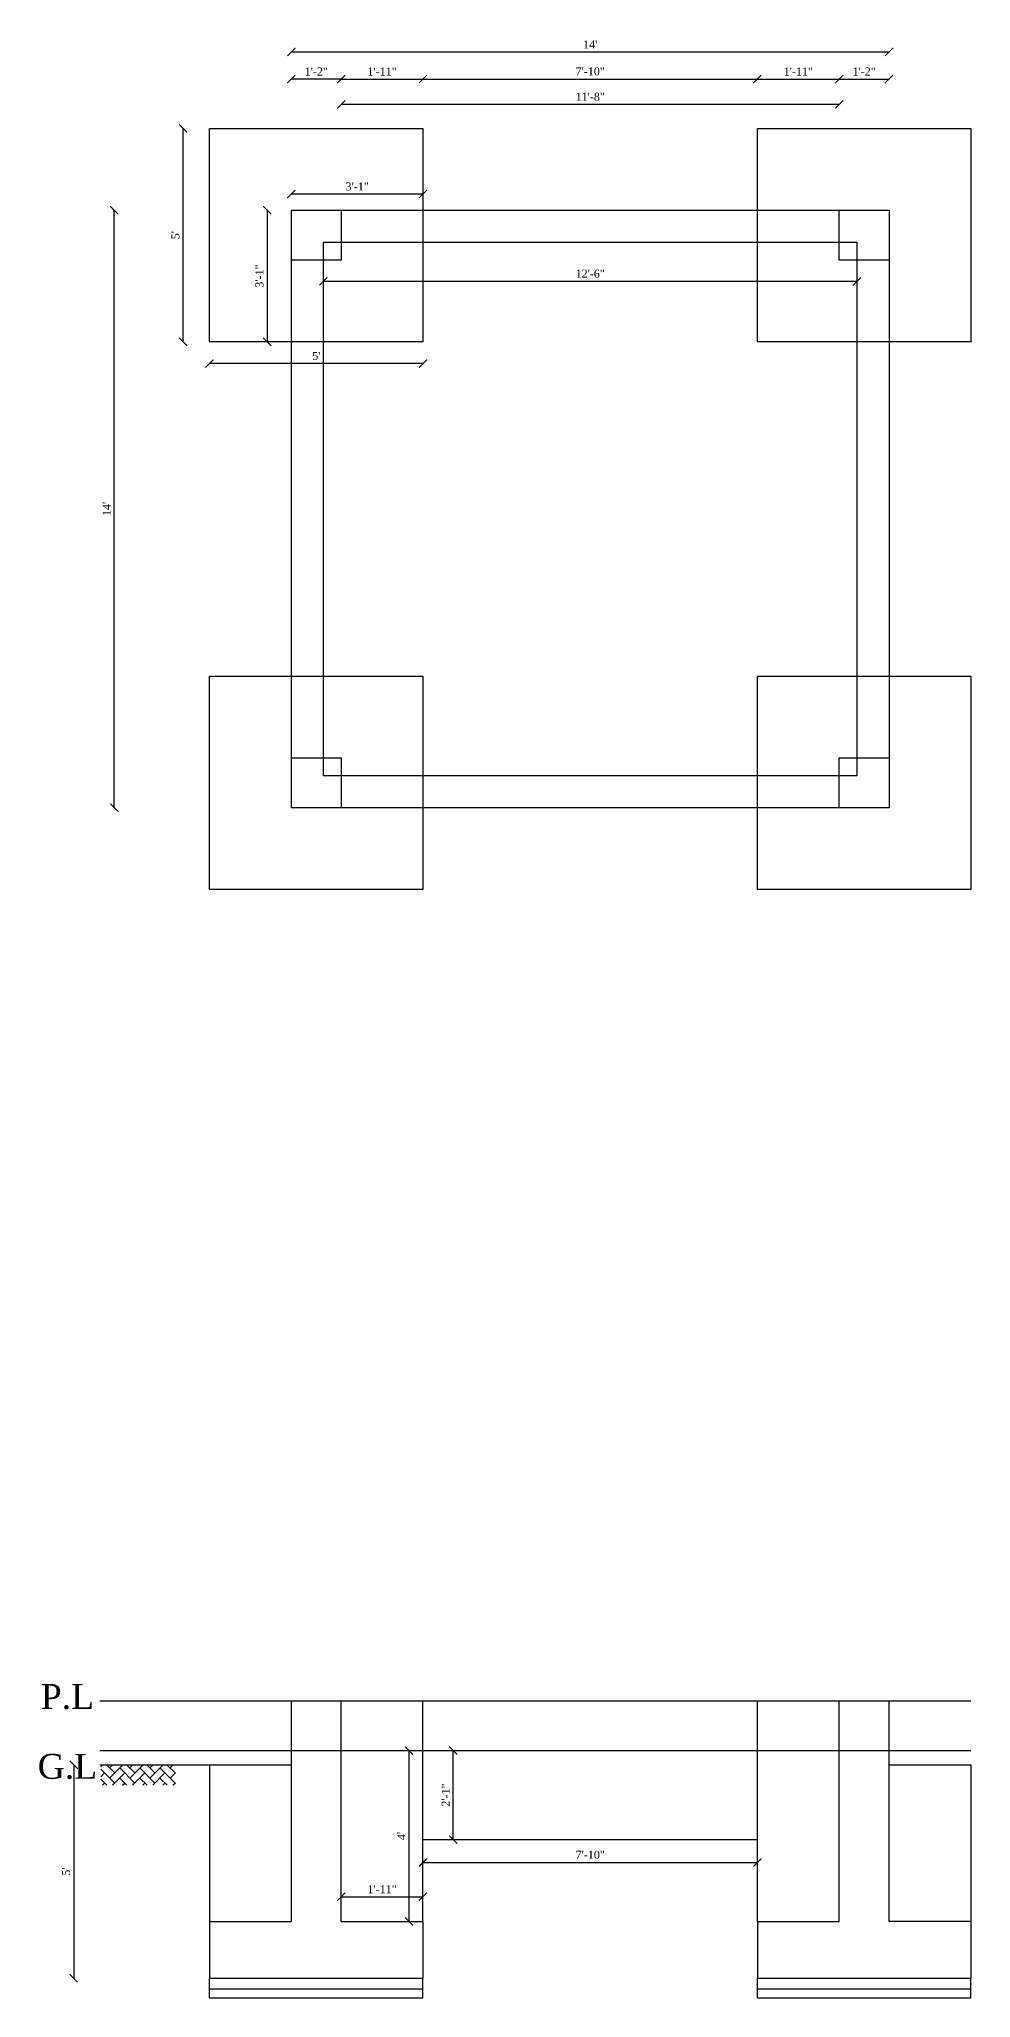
# Model space of a CAD drawing. Header units: inches. Extents: x 58262 to 64574, y -5508 to -3260.
# Drawn here: x 63947 to 64209, y -4942 to -4391 of the extents above; entities that cross this region are included whole.
import ezdxf

# ---------------------------------------------------------------- set-up
doc = ezdxf.new("R2010")
doc.units = ezdxf.units.IN
doc.header["$MEASUREMENT"] = 0
doc.layers.add('ELEVATION', color=6, linetype='Continuous', lineweight=30)
doc.styles.get("Standard").update_dxf_attribs({"font": 'times.ttf'})
doc.dimstyles.get("Standard").update_dxf_attribs({"dimtxt": 2.25, "dimasz": 2.25, "dimexe": 0.18, "dimexo": 0.0625, "dimgap": 1, "dimtad": 1, "dimdec": 1, "dimzin": 0, "dimdsep": 46, "dimlunit": 4, "dimtxsty": 'Standard', "dimblk": 'ARCHTICK', "dimcen": 0.09, "dimse1": 1, "dimse2": 1, "dimadec": 0, "dimazin": 0, "dimtfac": 1, "dimtdec": 1, "dimtofl": 0, "dimtmove": 0, "dimatfit": 3, "dimldrblk": 'ARCHTICK', "dimfxl": 1, "dimtolj": 1, "dimtzin": 0, "dimarcsym": 0})

# ---------------------------------------------------------------- blocks, each defined once
blk = doc.blocks.new('_ArchTick')
at = {"color": 0, "linetype": 'ByBlock', "const_width": 0.15}
blk.add_lwpolyline([(-0.5, -0.5), (0.5, 0.5)], dxfattribs=at)
blk = doc.blocks.new('*D829')
at = {"layer": 'Defpoints', "color": 0, "transparency": 16777216}
for p in [(64148.81, -4402.22), (64054.81, -4439.11), (64148.81, -4439.11)]:
    blk.add_point(p, dxfattribs=at)
at = {"layer": 'ELEVATION', "color": 0, "lineweight": -2, "transparency": 16777216}
blk.add_line((64054.81, -4402.22), (64148.81, -4402.22), dxfattribs=at)
at = {"layer": 'ELEVATION', "color": 0, "lineweight": -2, "transparency": 16777216, "xscale": 2.25, "yscale": 2.25, "zscale": 2.25, "rotation": 180}
blk.add_blockref('_ArchTick', (64054.81, -4402.22), dxfattribs=at)
at = {"layer": 'ELEVATION', "color": 0, "lineweight": -2, "transparency": 16777216, "xscale": 2.25, "yscale": 2.25, "zscale": 2.25}
blk.add_blockref('_ArchTick', (64148.81, -4402.22), dxfattribs=at)
at = {"layer": 'ELEVATION', "color": 0, "transparency": 16777216, "insert": (64101.81, -4400.07), "char_height": 2.25, "attachment_point": 5}
blk.add_mtext('\\A1;7\'-10"', dxfattribs=at)
blk = doc.blocks.new('*D830')
at = {"layer": 'Defpoints', "color": 0, "transparency": 16777216}
for p in [(64054.81, -4402.22), (64031.81, -4439.11), (64054.81, -4439.11)]:
    blk.add_point(p, dxfattribs=at)
at = {"layer": 'ELEVATION', "color": 0, "lineweight": -2, "transparency": 16777216}
blk.add_line((64031.81, -4402.22), (64054.81, -4402.22), dxfattribs=at)
at = {"layer": 'ELEVATION', "color": 0, "lineweight": -2, "transparency": 16777216, "xscale": 2.25, "yscale": 2.25, "zscale": 2.25, "rotation": 180}
blk.add_blockref('_ArchTick', (64031.81, -4402.22), dxfattribs=at)
at = {"layer": 'ELEVATION', "color": 0, "lineweight": -2, "transparency": 16777216, "xscale": 2.25, "yscale": 2.25, "zscale": 2.25}
blk.add_blockref('_ArchTick', (64054.81, -4402.22), dxfattribs=at)
at = {"layer": 'ELEVATION', "color": 0, "transparency": 16777216, "insert": (64043.31, -4400.09), "char_height": 2.25, "attachment_point": 5}
blk.add_mtext('\\A1;1\'-11"', dxfattribs=at)
blk = doc.blocks.new('*D828')
at = {"layer": 'Defpoints', "color": 0, "transparency": 16777216}
for p in [(64031.81, -4409.33), (64031.81, -4453.11), (64171.81, -4453.11)]:
    blk.add_point(p, dxfattribs=at)
at = {"layer": 'ELEVATION', "color": 0, "lineweight": -2, "transparency": 16777216}
blk.add_line((64171.81, -4409.33), (64031.81, -4409.33), dxfattribs=at)
at = {"layer": 'ELEVATION', "color": 0, "lineweight": -2, "transparency": 16777216, "xscale": 2.25, "yscale": 2.25, "zscale": 2.25, "rotation": 180}
blk.add_blockref('_ArchTick', (64031.81, -4409.33), dxfattribs=at)
at = {"layer": 'ELEVATION', "color": 0, "lineweight": -2, "transparency": 16777216, "xscale": 2.25, "yscale": 2.25, "zscale": 2.25}
blk.add_blockref('_ArchTick', (64171.81, -4409.33), dxfattribs=at)
at = {"layer": 'ELEVATION', "color": 0, "transparency": 16777216, "insert": (64101.81, -4407.19), "char_height": 2.25, "attachment_point": 5}
blk.add_mtext('\\A1;11\'-8"', dxfattribs=at)
blk = doc.blocks.new('*D831')
at = {"layer": 'Defpoints', "color": 0, "transparency": 16777216}
for p in [(64185.81, -4394.6), (64017.81, -4453.11), (64185.81, -4453.11)]:
    blk.add_point(p, dxfattribs=at)
at = {"layer": 'ELEVATION', "color": 0, "lineweight": -2, "transparency": 16777216}
blk.add_line((64017.81, -4394.6), (64185.81, -4394.6), dxfattribs=at)
at = {"layer": 'ELEVATION', "color": 0, "lineweight": -2, "transparency": 16777216, "xscale": 2.25, "yscale": 2.25, "zscale": 2.25, "rotation": 180}
blk.add_blockref('_ArchTick', (64017.81, -4394.6), dxfattribs=at)
at = {"layer": 'ELEVATION', "color": 0, "lineweight": -2, "transparency": 16777216, "xscale": 2.25, "yscale": 2.25, "zscale": 2.25}
blk.add_blockref('_ArchTick', (64185.81, -4394.6), dxfattribs=at)
at = {"layer": 'ELEVATION', "color": 0, "transparency": 16777216, "insert": (64101.81, -4392.47), "char_height": 2.25, "attachment_point": 5}
blk.add_mtext("\\A1;14'", dxfattribs=at)
blk = doc.blocks.new('*D832')
at = {"layer": 'Defpoints', "color": 0, "transparency": 16777216}
for p in [(63968.04, -4439.11), (64017.81, -4439.11), (64017.81, -4607.11)]:
    blk.add_point(p, dxfattribs=at)
at = {"layer": 'ELEVATION', "color": 0, "lineweight": -2, "transparency": 16777216}
blk.add_line((63968.04, -4607.11), (63968.04, -4439.11), dxfattribs=at)
at = {"layer": 'ELEVATION', "color": 0, "lineweight": -2, "transparency": 16777216, "xscale": 2.25, "yscale": 2.25, "zscale": 2.25}
for p, rotation in [((63968.04, -4439.11), 90), ((63968.04, -4607.11), 270)]:
    blk.add_blockref('_ArchTick', p, dxfattribs=dict(at, rotation=rotation))
at = {"layer": 'ELEVATION', "color": 0, "transparency": 16777216, "insert": (63965.92, -4523.11), "char_height": 2.25, "attachment_point": 5, "rotation": 90}
blk.add_mtext("\\A1;14'", dxfattribs=at)
blk = doc.blocks.new('*D833')
at = {"layer": 'Defpoints', "color": 0, "transparency": 16777216}
for p in [(63994.81, -4476.11), (64054.81, -4476.11), (63994.81, -4482.22)]:
    blk.add_point(p, dxfattribs=at)
at = {"layer": 'ELEVATION', "color": 0, "lineweight": -2, "transparency": 16777216}
blk.add_line((64054.81, -4482.22), (63994.81, -4482.22), dxfattribs=at)
at = {"layer": 'ELEVATION', "color": 0, "lineweight": -2, "transparency": 16777216, "xscale": 2.25, "yscale": 2.25, "zscale": 2.25, "rotation": 180}
blk.add_blockref('_ArchTick', (63994.81, -4482.22), dxfattribs=at)
at = {"layer": 'ELEVATION', "color": 0, "lineweight": -2, "transparency": 16777216, "xscale": 2.25, "yscale": 2.25, "zscale": 2.25}
blk.add_blockref('_ArchTick', (64054.81, -4482.22), dxfattribs=at)
at = {"layer": 'ELEVATION', "color": 0, "transparency": 16777216, "insert": (64024.81, -4480.08), "char_height": 2.25, "attachment_point": 5}
blk.add_mtext("\\A1;5'", dxfattribs=at)
blk = doc.blocks.new('*D834')
at = {"layer": 'Defpoints', "color": 0, "transparency": 16777216}
for p in [(63987.37, -4416.11), (63994.81, -4416.11), (63994.81, -4476.11)]:
    blk.add_point(p, dxfattribs=at)
at = {"layer": 'ELEVATION', "color": 0, "lineweight": -2, "transparency": 16777216}
blk.add_line((63987.37, -4476.11), (63987.37, -4416.11), dxfattribs=at)
at = {"layer": 'ELEVATION', "color": 0, "lineweight": -2, "transparency": 16777216, "xscale": 2.25, "yscale": 2.25, "zscale": 2.25}
for p, rotation in [((63987.37, -4416.11), 90), ((63987.37, -4476.11), 270)]:
    blk.add_blockref('_ArchTick', p, dxfattribs=dict(at, rotation=rotation))
at = {"layer": 'ELEVATION', "color": 0, "transparency": 16777216, "insert": (63985.23, -4446.11), "char_height": 2.25, "attachment_point": 5, "rotation": 90}
blk.add_mtext("\\A1;5'", dxfattribs=at)
blk = doc.blocks.new('*D835')
at = {"layer": 'Defpoints', "color": 0, "transparency": 16777216}
for p in [(64017.81, -4402.22), (64017.81, -4439.11), (64031.81, -4439.11)]:
    blk.add_point(p, dxfattribs=at)
at = {"layer": 'ELEVATION', "color": 0, "lineweight": -2, "transparency": 16777216}
blk.add_line((64031.81, -4402.22), (64017.81, -4402.22), dxfattribs=at)
at = {"layer": 'ELEVATION', "color": 0, "lineweight": -2, "transparency": 16777216, "xscale": 2.25, "yscale": 2.25, "zscale": 2.25, "rotation": 180}
blk.add_blockref('_ArchTick', (64017.81, -4402.22), dxfattribs=at)
at = {"layer": 'ELEVATION', "color": 0, "lineweight": -2, "transparency": 16777216, "xscale": 2.25, "yscale": 2.25, "zscale": 2.25}
blk.add_blockref('_ArchTick', (64031.81, -4402.22), dxfattribs=at)
at = {"layer": 'ELEVATION', "color": 0, "transparency": 16777216, "insert": (64024.81, -4400.09), "char_height": 2.25, "attachment_point": 5}
blk.add_mtext('\\A1;1\'-2"', dxfattribs=at)
blk = doc.blocks.new('*D836')
at = {"layer": 'Defpoints', "color": 0, "transparency": 16777216}
for p in [(64171.81, -4402.22), (64148.81, -4439.11), (64171.81, -4439.11)]:
    blk.add_point(p, dxfattribs=at)
at = {"layer": 'ELEVATION', "color": 0, "lineweight": -2, "transparency": 16777216}
blk.add_line((64148.81, -4402.22), (64171.81, -4402.22), dxfattribs=at)
at = {"layer": 'ELEVATION', "color": 0, "lineweight": -2, "transparency": 16777216, "xscale": 2.25, "yscale": 2.25, "zscale": 2.25, "rotation": 180}
blk.add_blockref('_ArchTick', (64148.81, -4402.22), dxfattribs=at)
at = {"layer": 'ELEVATION', "color": 0, "lineweight": -2, "transparency": 16777216, "xscale": 2.25, "yscale": 2.25, "zscale": 2.25}
blk.add_blockref('_ArchTick', (64171.81, -4402.22), dxfattribs=at)
at = {"layer": 'ELEVATION', "color": 0, "transparency": 16777216, "insert": (64160.31, -4400.09), "char_height": 2.25, "attachment_point": 5}
blk.add_mtext('\\A1;1\'-11"', dxfattribs=at)
blk = doc.blocks.new('*D837')
at = {"layer": 'Defpoints', "color": 0, "transparency": 16777216}
for p in [(64185.81, -4402.22), (64171.81, -4439.11), (64185.81, -4439.11)]:
    blk.add_point(p, dxfattribs=at)
at = {"layer": 'ELEVATION', "color": 0, "lineweight": -2, "transparency": 16777216}
blk.add_line((64171.81, -4402.22), (64185.81, -4402.22), dxfattribs=at)
at = {"layer": 'ELEVATION', "color": 0, "lineweight": -2, "transparency": 16777216, "xscale": 2.25, "yscale": 2.25, "zscale": 2.25, "rotation": 180}
blk.add_blockref('_ArchTick', (64171.81, -4402.22), dxfattribs=at)
at = {"layer": 'ELEVATION', "color": 0, "lineweight": -2, "transparency": 16777216, "xscale": 2.25, "yscale": 2.25, "zscale": 2.25}
blk.add_blockref('_ArchTick', (64185.81, -4402.22), dxfattribs=at)
at = {"layer": 'ELEVATION', "color": 0, "transparency": 16777216, "insert": (64178.81, -4400.09), "char_height": 2.25, "attachment_point": 5}
blk.add_mtext('\\A1;1\'-2"', dxfattribs=at)
blk = doc.blocks.new('*D838')
at = {"layer": 'Defpoints', "color": 0, "transparency": 16777216}
for p in [(63963.98, -4876.24), (63956.63, -4936.24), (63994.81, -4936.24)]:
    blk.add_point(p, dxfattribs=at)
at = {"layer": 'ELEVATION', "color": 0, "lineweight": -2, "transparency": 16777216}
blk.add_line((63956.63, -4876.24), (63956.63, -4936.24), dxfattribs=at)
at = {"layer": 'ELEVATION', "color": 0, "lineweight": -2, "transparency": 16777216, "xscale": 2.25, "yscale": 2.25, "zscale": 2.25}
for p, rotation in [((63956.63, -4876.24), 90), ((63956.63, -4936.24), 270)]:
    blk.add_blockref('_ArchTick', p, dxfattribs=dict(at, rotation=rotation))
at = {"layer": 'ELEVATION', "color": 0, "transparency": 16777216, "insert": (63954.48, -4906.24), "char_height": 2.25, "attachment_point": 5, "rotation": 90}
blk.add_mtext("\\A1;5'", dxfattribs=at)
blk = doc.blocks.new('*D839')
at = {"layer": 'Defpoints', "color": 0, "transparency": 16777216}
for p in [(64054.81, -4872.24), (64063.32, -4872.24), (64054.81, -4897.24)]:
    blk.add_point(p, dxfattribs=at)
at = {"layer": 'ELEVATION', "color": 0, "lineweight": -2, "transparency": 16777216}
blk.add_line((64063.32, -4897.24), (64063.32, -4872.24), dxfattribs=at)
at = {"layer": 'ELEVATION', "color": 0, "lineweight": -2, "transparency": 16777216, "xscale": 2.25, "yscale": 2.25, "zscale": 2.25}
for p, rotation in [((64063.32, -4872.24), 90), ((64063.32, -4897.24), 270)]:
    blk.add_blockref('_ArchTick', p, dxfattribs=dict(at, rotation=rotation))
at = {"layer": 'ELEVATION', "color": 0, "transparency": 16777216, "insert": (64061.2, -4884.74), "char_height": 2.25, "attachment_point": 5, "rotation": 90}
blk.add_mtext('\\A1;2\'-1"', dxfattribs=at)
blk = doc.blocks.new('*D840')
at = {"layer": 'Defpoints', "color": 0, "transparency": 16777216}
for p in [(64050.89, -4872.24), (64054.81, -4872.24), (64054.81, -4920.24)]:
    blk.add_point(p, dxfattribs=at)
at = {"layer": 'ELEVATION', "color": 0, "lineweight": -2, "transparency": 16777216}
blk.add_line((64050.89, -4920.24), (64050.89, -4872.24), dxfattribs=at)
at = {"layer": 'ELEVATION', "color": 0, "lineweight": -2, "transparency": 16777216, "xscale": 2.25, "yscale": 2.25, "zscale": 2.25}
for p, rotation in [((64050.89, -4872.24), 90), ((64050.89, -4920.24), 270)]:
    blk.add_blockref('_ArchTick', p, dxfattribs=dict(at, rotation=rotation))
at = {"layer": 'ELEVATION', "color": 0, "transparency": 16777216, "insert": (64048.76, -4896.24), "char_height": 2.25, "attachment_point": 5, "rotation": 90}
blk.add_mtext("\\A1;4'", dxfattribs=at)
blk = doc.blocks.new('*D841')
at = {"layer": 'Defpoints', "color": 0, "transparency": 16777216}
for p in [(64054.81, -4897.24), (64148.81, -4897.24), (64148.81, -4903.7)]:
    blk.add_point(p, dxfattribs=at)
at = {"layer": 'ELEVATION', "color": 0, "lineweight": -2, "transparency": 16777216}
blk.add_line((64054.81, -4903.7), (64148.81, -4903.7), dxfattribs=at)
at = {"layer": 'ELEVATION', "color": 0, "lineweight": -2, "transparency": 16777216, "xscale": 2.25, "yscale": 2.25, "zscale": 2.25, "rotation": 180}
blk.add_blockref('_ArchTick', (64054.81, -4903.7), dxfattribs=at)
at = {"layer": 'ELEVATION', "color": 0, "lineweight": -2, "transparency": 16777216, "xscale": 2.25, "yscale": 2.25, "zscale": 2.25}
blk.add_blockref('_ArchTick', (64148.81, -4903.7), dxfattribs=at)
at = {"layer": 'ELEVATION', "color": 0, "transparency": 16777216, "insert": (64101.81, -4901.55), "char_height": 2.25, "attachment_point": 5}
blk.add_mtext('\\A1;7\'-10"', dxfattribs=at)
blk = doc.blocks.new('*D842')
at = {"layer": 'Defpoints', "color": 0, "transparency": 16777216}
for p in [(64054.81, -4913.32), (64031.81, -4920.24), (64054.81, -4920.24)]:
    blk.add_point(p, dxfattribs=at)
at = {"layer": 'ELEVATION', "color": 0, "lineweight": -2, "transparency": 16777216}
blk.add_line((64031.81, -4913.32), (64054.81, -4913.32), dxfattribs=at)
at = {"layer": 'ELEVATION', "color": 0, "lineweight": -2, "transparency": 16777216, "xscale": 2.25, "yscale": 2.25, "zscale": 2.25, "rotation": 180}
blk.add_blockref('_ArchTick', (64031.81, -4913.32), dxfattribs=at)
at = {"layer": 'ELEVATION', "color": 0, "lineweight": -2, "transparency": 16777216, "xscale": 2.25, "yscale": 2.25, "zscale": 2.25}
blk.add_blockref('_ArchTick', (64054.81, -4913.32), dxfattribs=at)
at = {"layer": 'ELEVATION', "color": 0, "transparency": 16777216, "insert": (64043.31, -4911.2), "char_height": 2.25, "attachment_point": 5}
blk.add_mtext('\\A1;1\'-11"', dxfattribs=at)
blk = doc.blocks.new('*D843')
at = {"layer": 'Defpoints', "color": 0, "transparency": 16777216}
for p in [(64026.81, -4453.11), (64176.81, -4453.11), (64176.81, -4459.09)]:
    blk.add_point(p, dxfattribs=at)
at = {"layer": 'ELEVATION', "color": 0, "lineweight": -2, "transparency": 16777216}
blk.add_line((64026.81, -4459.09), (64176.81, -4459.09), dxfattribs=at)
at = {"layer": 'ELEVATION', "color": 0, "lineweight": -2, "transparency": 16777216, "xscale": 2.25, "yscale": 2.25, "zscale": 2.25, "rotation": 180}
blk.add_blockref('_ArchTick', (64026.81, -4459.09), dxfattribs=at)
at = {"layer": 'ELEVATION', "color": 0, "lineweight": -2, "transparency": 16777216, "xscale": 2.25, "yscale": 2.25, "zscale": 2.25}
blk.add_blockref('_ArchTick', (64176.81, -4459.09), dxfattribs=at)
at = {"layer": 'ELEVATION', "color": 0, "transparency": 16777216, "insert": (64101.81, -4456.94), "char_height": 2.25, "attachment_point": 5}
blk.add_mtext('\\A1;12\'-6"', dxfattribs=at)
blk = doc.blocks.new('*D844')
at = {"layer": 'Defpoints', "color": 0, "transparency": 16777216}
for p in [(64017.81, -4434.56), (64017.81, -4459.09), (64054.81, -4459.09)]:
    blk.add_point(p, dxfattribs=at)
at = {"layer": 'ELEVATION', "color": 0, "lineweight": -2, "transparency": 16777216}
blk.add_line((64054.81, -4434.56), (64017.81, -4434.56), dxfattribs=at)
at = {"layer": 'ELEVATION', "color": 0, "lineweight": -2, "transparency": 16777216, "xscale": 2.25, "yscale": 2.25, "zscale": 2.25, "rotation": 180}
blk.add_blockref('_ArchTick', (64017.81, -4434.56), dxfattribs=at)
at = {"layer": 'ELEVATION', "color": 0, "lineweight": -2, "transparency": 16777216, "xscale": 2.25, "yscale": 2.25, "zscale": 2.25}
blk.add_blockref('_ArchTick', (64054.81, -4434.56), dxfattribs=at)
at = {"layer": 'ELEVATION', "color": 0, "transparency": 16777216, "insert": (64036.31, -4432.42), "char_height": 2.25, "attachment_point": 5}
blk.add_mtext('\\A1;3\'-1"', dxfattribs=at)
blk = doc.blocks.new('*D845')
at = {"layer": 'Defpoints', "color": 0, "transparency": 16777216}
for p in [(64031.81, -4439.11), (64011, -4476.11), (64031.81, -4476.11)]:
    blk.add_point(p, dxfattribs=at)
at = {"layer": 'ELEVATION', "color": 0, "lineweight": -2, "transparency": 16777216}
blk.add_line((64011, -4439.11), (64011, -4476.11), dxfattribs=at)
at = {"layer": 'ELEVATION', "color": 0, "lineweight": -2, "transparency": 16777216, "xscale": 2.25, "yscale": 2.25, "zscale": 2.25}
for p, rotation in [((64011, -4439.11), 90), ((64011, -4476.11), 270)]:
    blk.add_blockref('_ArchTick', p, dxfattribs=dict(at, rotation=rotation))
at = {"layer": 'ELEVATION', "color": 0, "transparency": 16777216, "insert": (64008.85, -4457.61), "char_height": 2.25, "attachment_point": 5, "rotation": 90}
blk.add_mtext('\\A1;3\'-1"', dxfattribs=at)

msp = doc.modelspace()

# ---------------------------------------------------------------- hatches: boundary and pattern name
at = {"ltscale": 5}
h = msp.add_hatch(dxfattribs=at)
h.set_pattern_fill('AR-HBONE', color=1, scale=0.5, style=0)
h.set_pattern_definition([(135, (1326940.049, 759583.1052), (-2e-16, 2.8284271247), [6, -2]), (45, (1326938.6347, 759584.5195), (-2e-16, 2.8284271247), [6, -2])])
h.paths.add_polyline_path([(63985.2, -4881.95), (63985.2, -4876.3), (63964.23, -4876.3), (63964.23, -4881.95)])

# ---------------------------------------------------------------- linework, layer by layer
at = {"layer": 'ELEVATION'}
for p, q in [((63963.98, -4858.24), (64208.81, -4858.24)), ((64017.81, -4920.24), (64017.81, -4858.24)), ((64031.81, -4920.24), (64031.81, -4858.24)), ((64054.81, -4920.24), (64054.81, -4858.24)), ((64148.81, -4920.24), (64148.81, -4858.24)), ((64171.81, -4920.24), (64171.81, -4858.24)), ((64185.81, -4920.24), (64185.81, -4858.24)), ((63963.98, -4872.24), (64208.81, -4872.24)), ((63963.98, -4876.24), (64017.81, -4876.24)), ((63994.81, -4876.24), (63994.81, -4920.24)), ((64185.81, -4876.24), (64208.81, -4876.24)), ((64208.81, -4876.24), (64208.81, -4920.24)), ((64054.81, -4897.24), (64148.81, -4897.24)), ((63994.81, -4920.24), (64017.81, -4920.24)), ((63994.81, -4920.24), (63994.81, -4936.24)), ((64031.81, -4920.24), (64054.81, -4920.24)), ((64054.81, -4920.24), (64054.81, -4936.24)), ((64148.81, -4920.24), (64171.81, -4920.24)), ((64148.81, -4920.24), (64148.81, -4936.24)), ((64208.81, -4920.24), (64185.81, -4920.24)), ((64208.81, -4920.24), (64208.81, -4936.24)), ((63994.81, -4936.24), (64054.81, -4936.24)), ((63994.81, -4941.74), (63994.81, -4936.24)), ((63994.81, -4939.24), (64054.81, -4939.24)), ((64054.81, -4941.74), (64054.81, -4936.24)), ((64148.81, -4941.74), (64148.81, -4936.24)), ((64148.81, -4936.24), (64208.81, -4936.24)), ((64148.81, -4939.24), (64208.81, -4939.24)), ((64208.81, -4941.74), (64208.81, -4936.24)), ((63994.81, -4941.74), (64054.81, -4941.74)), ((64148.81, -4941.74), (64208.81, -4941.74))]:
    msp.add_line(p, q, dxfattribs=at)
at = {"layer": 'ELEVATION', "color": 3}
for points in [[(63994.81, -4416.11), (64054.81, -4416.11), (64054.81, -4476.11), (63994.81, -4476.11)], [(64148.81, -4416.11), (64208.81, -4416.11), (64208.81, -4476.11), (64148.81, -4476.11)], [(64017.81, -4439.11), (64185.81, -4439.11), (64185.81, -4607.11), (64017.81, -4607.11)], [(64017.81, -4439.11), (64031.81, -4439.11), (64031.81, -4453.11), (64017.81, -4453.11)], [(64171.81, -4439.11), (64185.81, -4439.11), (64185.81, -4453.11), (64171.81, -4453.11)], [(64026.81, -4448.11), (64176.81, -4448.11), (64176.81, -4598.11), (64026.81, -4598.11)], [(63994.81, -4570.11), (64054.81, -4570.11), (64054.81, -4630.11), (63994.81, -4630.11)], [(64148.81, -4570.11), (64208.81, -4570.11), (64208.81, -4630.11), (64148.81, -4630.11)], [(64017.81, -4593.11), (64031.81, -4593.11), (64031.81, -4607.11), (64017.81, -4607.11)], [(64171.81, -4593.11), (64185.81, -4593.11), (64185.81, -4607.11), (64171.81, -4607.11)]]:
    msp.add_lwpolyline(points, close=True, dxfattribs=at)

# ---------------------------------------------------------------- texts
at = {"color": 0, "char_height": 7, "width": 62.3356, "attachment_point": 5}
for s, insert in [('P.L', (63954.86, -4857.09)), ('G.L', (63954.86, -4876.74))]:
    msp.add_mtext(s, dxfattribs=dict(at, insert=insert))

# ---------------------------------------------------------------- dimensions: what is measured, and where the dimension line sits
at = {"layer": 'ELEVATION', "color": 3}
for base, p1, p2, picture, middle in [((64185.81, -4394.6), (64017.81, -4453.11), (64185.81, -4453.11), '*D831', (64101.81, -4392.47)), ((64017.81, -4402.22), (64031.81, -4439.11), (64017.81, -4439.11), '*D835', (64024.81, -4400.09)), ((64054.81, -4402.22), (64031.81, -4439.11), (64054.81, -4439.11), '*D830', (64043.31, -4400.09)), ((64148.81, -4402.22), (64054.81, -4439.11), (64148.81, -4439.11), '*D829', (64101.81, -4400.07)), ((64171.81, -4402.22), (64148.81, -4439.11), (64171.81, -4439.11), '*D836', (64160.31, -4400.09)), ((64185.81, -4402.22), (64171.81, -4439.11), (64185.81, -4439.11), '*D837', (64178.81, -4400.09)), ((64031.81, -4409.33), (64171.81, -4453.11), (64031.81, -4453.11), '*D828', (64101.81, -4407.19)), ((63994.81, -4482.22), (64054.81, -4476.11), (63994.81, -4476.11), '*D833', (64024.81, -4480.08))]:
    dim = msp.add_linear_dim(base=base, p1=p1, p2=p2, dimstyle='Standard', dxfattribs=at)
    dim.commit()
    dim.dimension.update_dxf_attribs({"geometry": picture, "text_midpoint": middle})
for base, p1, p2, picture, middle in [((63987.37, -4416.11), (63994.81, -4476.11), (63994.81, -4416.11), '*D834', (63985.23, -4446.11)), ((63968.04, -4439.11), (64017.81, -4607.11), (64017.81, -4439.11), '*D832', (63965.92, -4523.11))]:
    dim = msp.add_linear_dim(base=base, p1=p1, p2=p2, angle=90, dimstyle='Standard', dxfattribs=at)
    dim.commit()
    dim.dimension.update_dxf_attribs({"geometry": picture, "text_midpoint": middle})
at = {"layer": 'ELEVATION'}
for base, p1, p2, picture, middle in [((64017.81, -4434.56), (64054.81, -4459.09), (64017.81, -4459.09), '*D844', (64036.31, -4432.42)), ((64176.81, -4459.09), (64026.81, -4453.11), (64176.81, -4453.11), '*D843', (64101.81, -4456.94)), ((64148.81, -4903.7), (64054.81, -4897.24), (64148.81, -4897.24), '*D841', (64101.81, -4901.55)), ((64054.81, -4913.32), (64031.81, -4920.24), (64054.81, -4920.24), '*D842', (64043.31, -4911.2))]:
    dim = msp.add_linear_dim(base=base, p1=p1, p2=p2, dimstyle='Standard', dxfattribs=at)
    dim.commit()
    dim.dimension.update_dxf_attribs({"geometry": picture, "text_midpoint": middle})
for base, p1, p2, picture, middle in [((64011, -4476.11), (64031.81, -4439.11), (64031.81, -4476.11), '*D845', (64008.85, -4457.61)), ((64050.89, -4872.24), (64054.81, -4920.24), (64054.81, -4872.24), '*D840', (64048.76, -4896.24)), ((64063.32, -4872.24), (64054.81, -4897.24), (64054.81, -4872.24), '*D839', (64061.2, -4884.74)), ((63956.63, -4936.24), (63963.98, -4876.24), (63994.81, -4936.24), '*D838', (63954.48, -4906.24))]:
    dim = msp.add_linear_dim(base=base, p1=p1, p2=p2, angle=90, dimstyle='Standard', dxfattribs=at)
    dim.commit()
    dim.dimension.update_dxf_attribs({"geometry": picture, "text_midpoint": middle})

doc.saveas('drawing.dxf')
